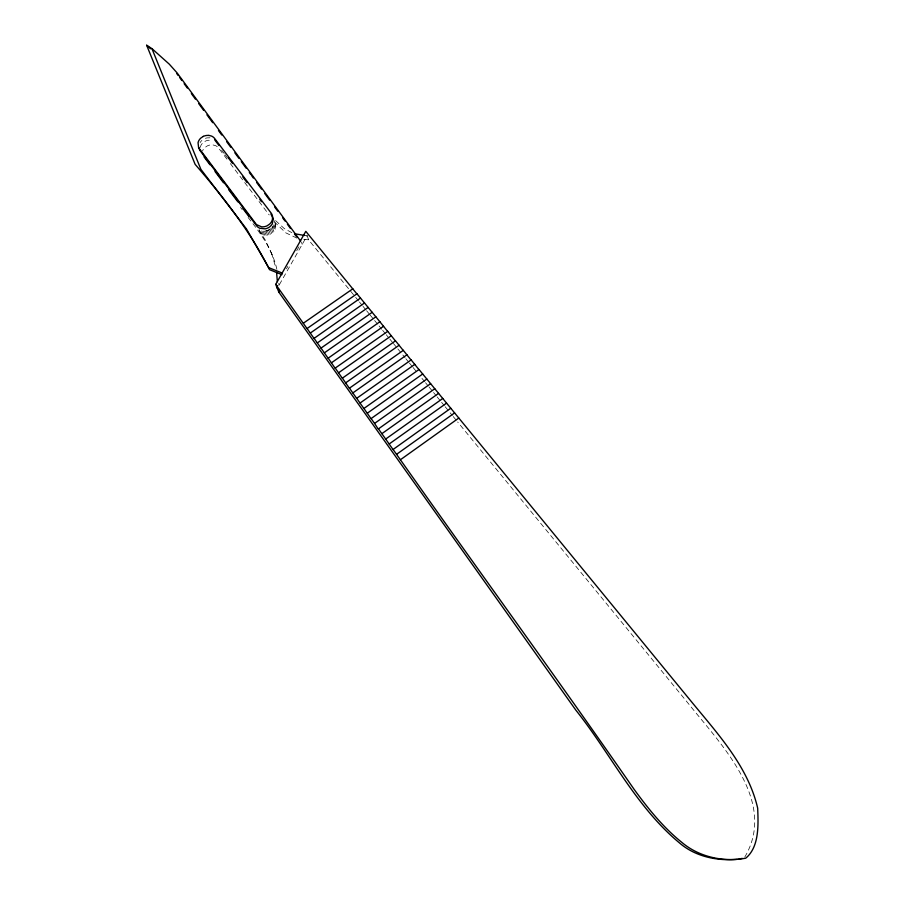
<?xml version="1.0" encoding="UTF-8"?>
<svg xmlns="http://www.w3.org/2000/svg" width="905" height="905" viewBox="0 0 905 905"><rect width="100%" height="100%" fill="white"/><g stroke="black" fill="none" stroke-linecap="round" stroke-linejoin="round"><path stroke-width="0.68" stroke-dasharray="4.53 3.39" d="M200.129 147.436L201.114 144.992A9.491 8.552 -19.4 0 1 208.116 140.275L212.222 140.433M286.444 268.83L287.813 266.409M296.716 250.73L300.132 244.689M279.385 284.645L307.18 235.605L304.702 235.47M263.423 235.051L261.76 230.82C266.013 231.952 270.844 229.938 273.05 226.137L274.645 230.39M264.78 235.3L263.129 231.08L268.762 230.085L273.05 226.137M744.758 857.125C777.542 801.502 721.613 745.29 689.056 704.418L457.681 422.002M209.892 137.798L207.109 137.888A9.525 8.575 -19.4 0 0 202.641 139.811M358.55 300.901L308.548 239.802L303.288 239.406M296.863 238.094L285.833 232.857L275.03 222.528M291.851 232.653L284.317 228.614L274.984 220.062M359.443 301.987L362.124 305.268M363.018 306.354L365.699 309.623M366.593 310.72L369.274 313.99M370.168 315.087L373.731 319.442M374.625 320.54L378.2 324.906M379.093 325.992L381.774 329.262M382.668 330.359L385.349 333.628M386.243 334.726L388.912 337.995M389.806 339.081L392.487 342.362M393.381 343.448L396.956 347.814M397.849 348.9L404.988 357.633M405.881 358.719L408.562 362M409.456 363.086L412.137 366.355M413.031 367.453L416.605 371.819M421.956 378.358L424.637 381.639M425.531 382.725L428.212 385.994M429.106 387.091L432.681 391.446M433.574 392.544L436.244 395.813M437.138 396.91L440.712 401.266M441.606 402.363L444.287 405.632M445.181 406.73L452.319 415.452M453.213 416.549L456.787 420.904M221.646 150.128L224.191 153.488M225.04 154.608L227.585 157.968M226.974 159.144L218.535 147.99A8.688 7.828 -19.4 0 0 215.435 145.592L212.845 144.913A9.265 8.349 -19.4 0 0 207.358 145.886L204.903 147.538A9.265 8.349 -19.4 0 0 202.55 150.886M230.356 163.601L269.192 214.926M240.538 207.403L242.212 209.632M248.094 217.46C260.369 232.97 272.541 249.622 276.873 269.317M258.898 229.949L265.584 240.526L273.129 257.144M260.934 233.954L259.26 229.723L260.459 230.368L262.133 234.599M264.532 231.137L266.183 235.357M265.968 230.99L267.597 235.221M267.382 230.639L269.011 234.87M268.762 230.085L270.38 234.316M270.086 229.316L271.692 233.558M271.262 228.377L272.869 232.608M272.258 227.302L273.853 231.556M275.233 229.157L273.649 224.893L274.034 223.614L275.618 227.879M274.996 224.44L275.787 226.578M274.294 220.775L275.742 225.277M271.523 253.049L275.754 267.676M301.501 242.28L302.202 244.373M307.18 235.605L308.548 239.802M278.831 283.322L278.932 285.584M200.096 142.617A9.525 8.575 -19.4 0 1 201.883 140.445"/><path stroke-width="1.36" d="M450.769 408.246L393.03 449.525L385.688 439.061L442.76 398.472L691.669 701.963C717.97 734.102 748.073 766.558 757.677 808.176C758.311 824.613 759.442 846.922 745.731 858.2C723.627 862.273 699.237 857.171 681.872 842.408C663.252 827.475 648.206 808.708 634.224 789.499C557.401 678.807 477.998 569.912 400.406 459.763L458.812 418.053M328.074 358.029L335.099 368.177L387.634 331.4L379.885 321.75L328.108 358.222L321.015 348.097L372.181 312.338L379.885 321.75M277.303 288.322L277.36 285.561M737.428 859.32C716.941 861.119 695.21 856.616 679.35 842.815C635.717 806.615 610.739 753.854 575.897 710.21L278.876 292.213L278.932 289.464M335.167 368.007L342.316 378.2L395.406 340.891L387.634 331.207M400.406 459.763L393.03 449.389M342.294 378.03L349.364 388.234L403.211 350.416L395.406 340.687M349.443 388.087L356.649 398.358L411.04 359.975L403.211 350.224M356.638 398.2L363.867 408.506L418.913 369.579L411.062 359.794M442.76 398.472L418.936 369.398M275.708 284.385L305.8 231.341L356.864 293.865L307.021 328.56L275.708 284.385L278.876 292.213M396.548 454.333L454.604 412.918M389.184 443.982L446.572 403.132M363.844 408.347L370.993 418.653L426.843 379.048M434.785 388.743L378.381 428.925L377.668 428.235L374.568 423.416L430.622 383.663M385.688 439.061L381.865 433.676L438.586 393.381M360.077 403.03L414.807 364.364M367.306 413.2L422.703 373.991M345.699 382.826L399.128 345.235M352.871 392.906L406.956 354.783M331.456 362.792L383.573 326.252M338.56 372.781L391.333 335.721M321.015 348.097L317.327 342.927L368.154 307.44L364.5 302.971L314.024 338.402L306.976 328.368M324.375 352.837L375.847 316.829M310.313 333.051L360.495 298.084L356.853 293.639M303.322 323.232L352.86 288.774M203.342 136.372L200.853 138.046A9.389 8.439 -19.4 0 0 198.059 142.685L198.614 147.696L256.477 224.587L261.443 226.793A9.536 8.733 -18.5 0 0 267.122 225.798L269.645 224.078A9.536 8.733 -18.5 0 0 272.439 219.282L272.563 216.646A8.948 8.202 -18.5 0 0 271.059 212.947L214.655 138.499A8.801 7.919 -19.4 0 0 211.521 136.078L208.897 135.388M738.571 859.207L742.224 858.37M304.702 235.47L295.415 233.886M282.462 273.152L268.695 267.631L246.522 229.055L200.887 169.337L151.927 48.621L146.644 45.25L195.118 164.325C223.15 196.86 250.153 231.08 269.509 269.656L281.987 274.656M151.927 48.621L169.269 64.142L177.176 72.988L300.72 241.216M146.644 45.25L150.501 48.779M176.814 73.69L178.262 75.556M214.734 139.902L218.987 145.524M228.343 157.877L232.608 163.5M242.811 176.973L247.065 182.595M259.837 199.451L261.534 201.691M270.9 214.055L273.367 218.829L272.247 223.988A9.684 8.869 -18.6 0 1 265.142 228.863L259.622 228.23L257.337 226.748L199.654 150.06L198.93 147.617M204.055 156.916L209.983 164.789M215.051 171.531L223.512 182.776M228.58 189.53L237.891 201.894M242.959 208.636L248.875 216.51M251.748 175.808L253.377 178.025M256.635 182.459L261.534 189.111M264.792 193.546L269.679 200.186M274.554 206.815L277.812 211.227M282.677 217.845L285.041 221.046M287.394 224.248L290.528 228.513M294.453 233.841L296.783 237.008M218.478 130.546L221.759 135.003M226.669 141.689L230.764 147.266M234.859 152.843L238.875 158.307M241.296 161.588L246.115 168.149M249.328 172.527L250.945 174.71M206.94 114.822L212.709 122.684M191.34 93.543L195.435 99.143M198.715 103.611L203.636 110.331M184.156 83.701L187.346 88.068M179.688 77.536L181.837 80.511M313.978 338.21L317.327 342.927M371.095 418.54L374.568 423.416M378.381 428.778L381.865 433.676M360.495 298.084L364.5 302.971M368.154 307.44L372.181 312.338M276.579 272.428L277.36 281.647M203.24 136.44A9.389 8.439 -19.4 0 1 208.806 135.456"/></g></svg>
